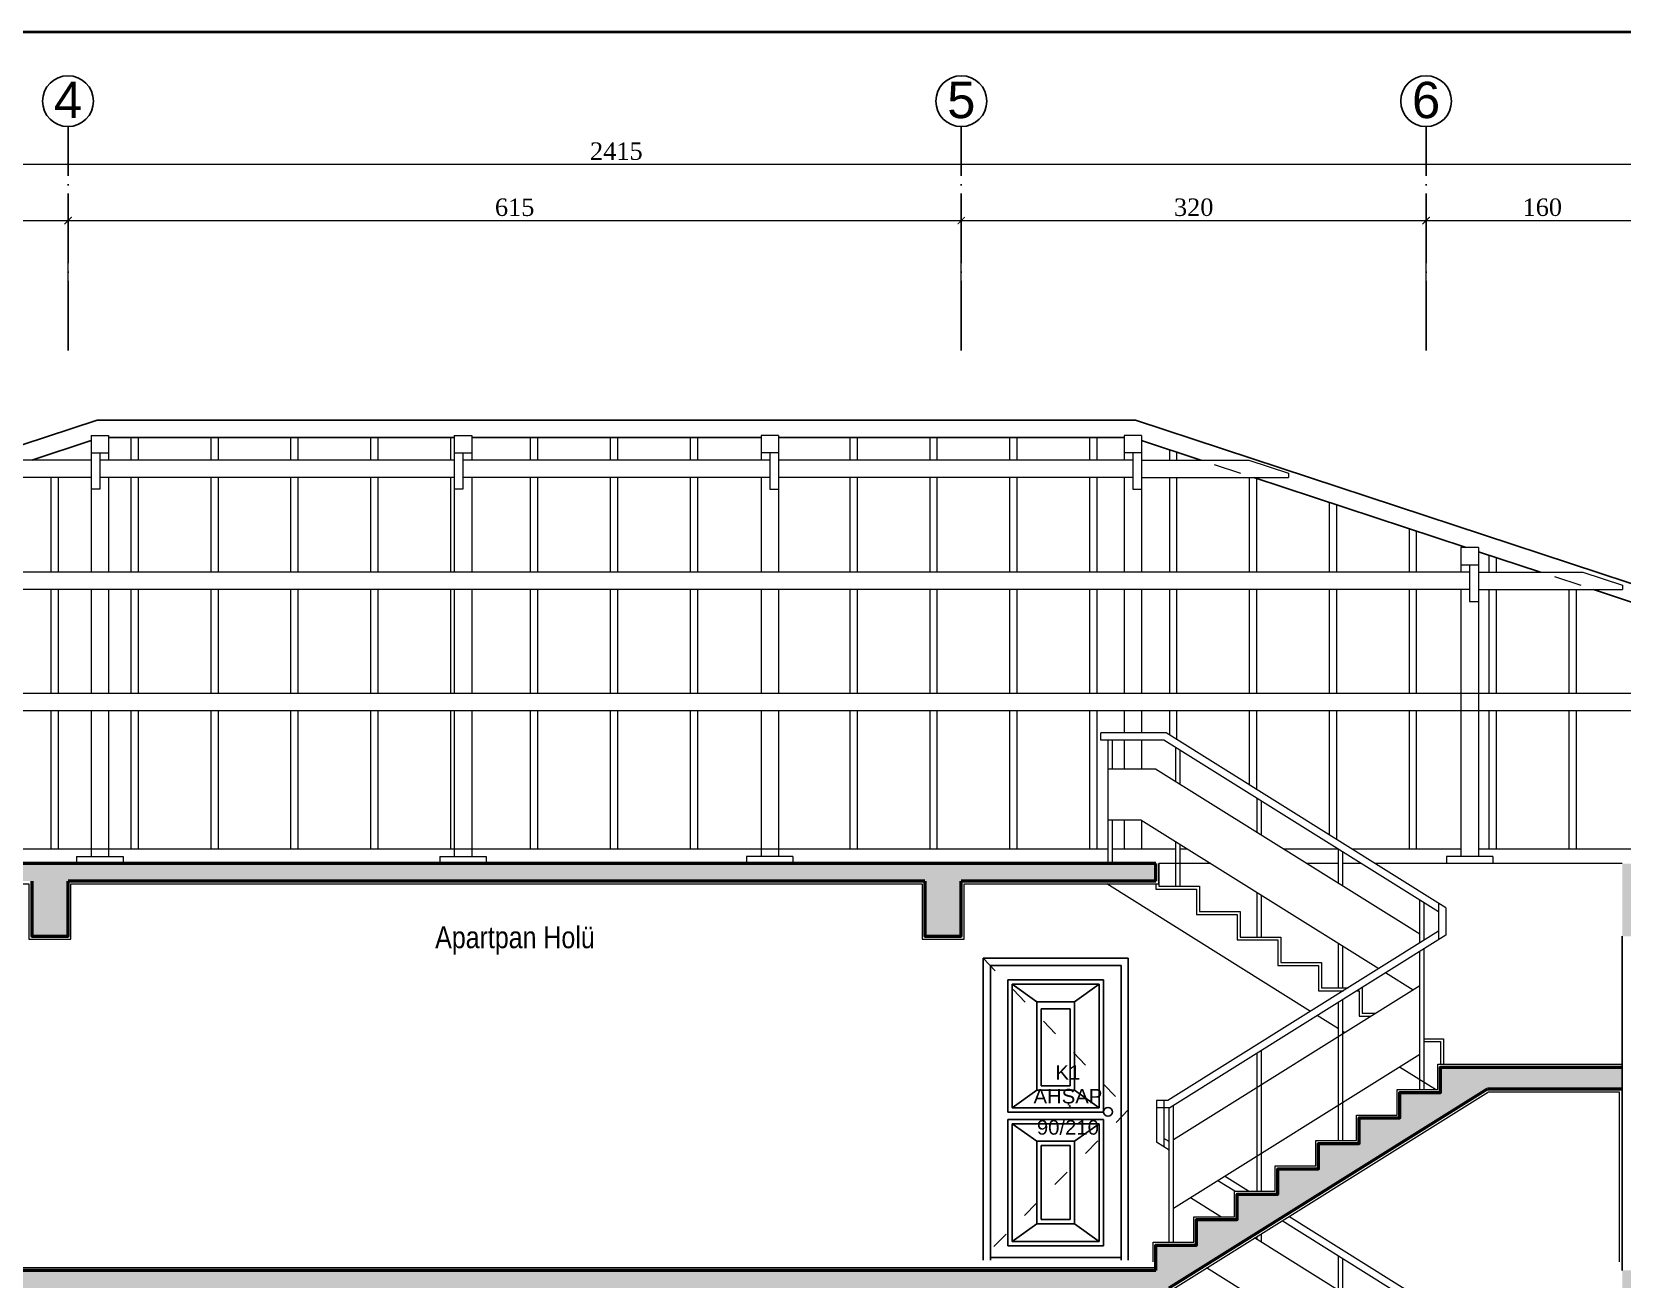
# Model space of a CAD drawing. Header units: metres. Extents: x 134072 to 172200, y 35728 to 38066.
# Drawn here: x 164517 to 165612, y 37208 to 38066 of the extents above; entities that cross this region are included whole.
import ezdxf

# ---------------------------------------------------------------- set-up
doc = ezdxf.new("R2010")
doc.units = ezdxf.units.M
doc.linetypes.add('ACAD_ISO03W100', pattern=[30, 12, -18])
doc.linetypes.add('ACAD_ISO04W100', pattern=[30, 24, -3, 0, -3])
for name, color, linetype in [('Aks', 7, 'Continuous'), ('duvaR', 52, 'Continuous'), ('kapı', 129, 'Continuous'), ('yazı', 7, 'Continuous')]:
    doc.layers.add(name, color=color, linetype=linetype)
for name, color, linetype, lineweight in [('Cizgi 15', 3, 'Continuous', 15), ('Cizgi 20', 175, 'Continuous', 20), ('Cizgi 50', 1, 'Continuous', 50), ('ELEKTRİK', 102, 'Continuous', 40), ('Olcu 20', 7, 'Continuous', 20), ('sıva', 145, 'Continuous', 5), ('Tarama 13', 221, 'Continuous', 13)]:
    doc.layers.add(name, color=color, linetype=linetype, lineweight=lineweight)
doc.styles.add('arial_1_18', font='arial.ttf', dxfattribs={"height": 0.2})
doc.styles.add('omer', font='times.ttf', dxfattribs={"height": 12})
doc.styles.add('omr', font='ARIALN.TTF', dxfattribs={"height": 20})
doc.styles.get("Standard").update_dxf_attribs({"font": 'txt.shx'})
doc.dimstyles.new('ISO-25', dxfattribs={"dimtxt": 12, "dimasz": 5, "dimexe": 3, "dimexo": 10, "dimgap": 3, "dimtad": 1, "dimdec": 0, "dimtxsty": 'omer', "dimblk": 'ARCHTICK', "dimcen": 0, "dimclrd": 256, "dimclre": 256, "dimclrt": 256, "dimadec": 0, "dimazin": 0, "dimtfac": 1, "dimtdec": 0, "dimtix": 1, "dimtmove": 0, "dimatfit": 3, "dimldrblk": 'ARCHTICK', "dimfxl": 50, "dimfxlon": 1, "dimlwd": -1, "dimlwe": -1, "dimarcsym": 0})

# ---------------------------------------------------------------- blocks, each defined once
blk = doc.blocks.new('_ArchTick')
at = {"layer": 'Olcu 20', "color": 0, "const_width": 0.15}
blk.add_lwpolyline([(-0.5, -0.5), (0.5, 0.5)], dxfattribs=at)
blk = doc.blocks.new('*D139')
at = {"layer": 'Defpoints', "color": 0, "transparency": 16777216}
for p in [(164541.5, 37936.4), (164196.5, 37847), (164541.5, 37847)]:
    blk.add_point(p, dxfattribs=at)
at = {"layer": 'Olcu 20', "transparency": 16777216}
for p, q in [((164196.5, 37886.4), (164196.5, 37939.4)), ((164196.5, 37936.4), (164541.5, 37936.4)), ((164541.5, 37886.4), (164541.5, 37939.4))]:
    blk.add_line(p, q, dxfattribs=at)
at = {"layer": 'Olcu 20', "transparency": 16777216, "xscale": 5, "yscale": 5, "zscale": 5, "rotation": 180}
blk.add_blockref('_ArchTick', (164196.5, 37936.4), dxfattribs=at)
at = {"layer": 'Olcu 20', "transparency": 16777216, "xscale": 5, "yscale": 5, "zscale": 5}
blk.add_blockref('_ArchTick', (164541.5, 37936.4), dxfattribs=at)
at = {"layer": 'Olcu 20', "transparency": 16777216, "insert": (164369, 37945.5), "char_height": 12, "attachment_point": 5, "style": 'omer'}
blk.add_mtext('345', dxfattribs=at)
blk = doc.blocks.new('*D140')
at = {"layer": 'Defpoints', "color": 0, "transparency": 16777216}
for p in [(165156.5, 37936.4), (164541.5, 37847), (165156.5, 37847)]:
    blk.add_point(p, dxfattribs=at)
at = {"layer": 'Olcu 20', "transparency": 16777216}
for p, q in [((164541.5, 37886.4), (164541.5, 37939.4)), ((164541.5, 37936.4), (165156.5, 37936.4)), ((165156.5, 37886.4), (165156.5, 37939.4))]:
    blk.add_line(p, q, dxfattribs=at)
at = {"layer": 'Olcu 20', "transparency": 16777216, "xscale": 5, "yscale": 5, "zscale": 5, "rotation": 180}
blk.add_blockref('_ArchTick', (164541.5, 37936.4), dxfattribs=at)
at = {"layer": 'Olcu 20', "transparency": 16777216, "xscale": 5, "yscale": 5, "zscale": 5}
blk.add_blockref('_ArchTick', (165156.5, 37936.4), dxfattribs=at)
at = {"layer": 'Olcu 20', "transparency": 16777216, "insert": (164849, 37945.5), "char_height": 12, "attachment_point": 5, "style": 'omer'}
blk.add_mtext('615', dxfattribs=at)
blk = doc.blocks.new('*D141')
at = {"layer": 'Defpoints', "color": 0, "transparency": 16777216}
for p in [(165476.5, 37936.4), (165156.5, 37847), (165476.5, 37845.8)]:
    blk.add_point(p, dxfattribs=at)
at = {"layer": 'Olcu 20', "transparency": 16777216}
for p, q in [((165156.5, 37886.4), (165156.5, 37939.4)), ((165156.5, 37936.4), (165476.5, 37936.4)), ((165476.5, 37886.4), (165476.5, 37939.4))]:
    blk.add_line(p, q, dxfattribs=at)
at = {"layer": 'Olcu 20', "transparency": 16777216, "xscale": 5, "yscale": 5, "zscale": 5, "rotation": 180}
blk.add_blockref('_ArchTick', (165156.5, 37936.4), dxfattribs=at)
at = {"layer": 'Olcu 20', "transparency": 16777216, "xscale": 5, "yscale": 5, "zscale": 5}
blk.add_blockref('_ArchTick', (165476.5, 37936.4), dxfattribs=at)
at = {"layer": 'Olcu 20', "transparency": 16777216, "insert": (165316.5, 37945.5), "char_height": 12, "attachment_point": 5, "style": 'omer'}
blk.add_mtext('320', dxfattribs=at)
blk = doc.blocks.new('*D142')
at = {"layer": 'Defpoints', "color": 0, "transparency": 16777216}
for p in [(165636.5, 37936.4), (165476.5, 37845.8), (165636.5, 37847)]:
    blk.add_point(p, dxfattribs=at)
at = {"layer": 'Olcu 20', "transparency": 16777216}
for p, q in [((165476.5, 37886.4), (165476.5, 37939.4)), ((165476.5, 37936.4), (165636.5, 37936.4)), ((165636.5, 37886.4), (165636.5, 37939.4))]:
    blk.add_line(p, q, dxfattribs=at)
at = {"layer": 'Olcu 20', "transparency": 16777216, "xscale": 5, "yscale": 5, "zscale": 5, "rotation": 180}
blk.add_blockref('_ArchTick', (165476.5, 37936.4), dxfattribs=at)
at = {"layer": 'Olcu 20', "transparency": 16777216, "xscale": 5, "yscale": 5, "zscale": 5}
blk.add_blockref('_ArchTick', (165636.5, 37936.4), dxfattribs=at)
at = {"layer": 'Olcu 20', "transparency": 16777216, "insert": (165556.5, 37945.5), "char_height": 12, "attachment_point": 5, "style": 'omer'}
blk.add_mtext('160', dxfattribs=at)
blk = doc.blocks.new('*D145')
at = {"layer": 'Defpoints', "color": 0, "transparency": 16777216}
for p in [(163711.5, 37975), (163711.5, 37847), (166126.5, 37845.8)]:
    blk.add_point(p, dxfattribs=at)
at = {"layer": 'Olcu 20', "transparency": 16777216}
for p, q in [((163711.5, 37925), (163711.5, 37978)), ((166126.5, 37975), (163711.5, 37975)), ((166126.5, 37925), (166126.5, 37978))]:
    blk.add_line(p, q, dxfattribs=at)
at = {"layer": 'Olcu 20', "transparency": 16777216, "xscale": 5, "yscale": 5, "zscale": 5, "rotation": 180}
blk.add_blockref('_ArchTick', (163711.5, 37975), dxfattribs=at)
at = {"layer": 'Olcu 20', "transparency": 16777216, "xscale": 5, "yscale": 5, "zscale": 5}
blk.add_blockref('_ArchTick', (166126.5, 37975), dxfattribs=at)
at = {"layer": 'Olcu 20', "transparency": 16777216, "insert": (164919, 37984.1), "char_height": 12, "attachment_point": 5, "style": 'omer'}
blk.add_mtext('2415', dxfattribs=at)

msp = doc.modelspace()

# ---------------------------------------------------------------- hatches: boundary and pattern name
at = {"layer": 'Tarama 13'}
h = msp.add_hatch(dxfattribs=at)
h.set_pattern_fill('ANSI33', color=256, scale=2, style=0)
h.set_pattern_definition([(45, (109731.198, 30647.212), (-8.980256, 8.980256), []), (45, (109740.179, 30647.212), (-8.980256, 8.980256), [6.35, -3.175])])
h.paths.add_polyline_path([(166156.5, 36233.8), (166126.5, 36233.8), (166126.5, 36373.8), (166096.5, 36373.8), (166096.5, 36233.8), (165800.9, 36233.8), (165800.9, 36193.8), (166156.5, 36193.8)])
h.paths.add_polyline_path([(165800.9, 36233.8), (165636.5, 36233.8), (165636.5, 36373.8), (165611.5, 36373.8), (165611.5, 36233.8), (165156.5, 36233.8), (165156.5, 36373.8), (165131.5, 36373.8), (165131.5, 36233.8), (164541.5, 36233.8), (164541.5, 36373.8), (164516.5, 36373.8), (164516.5, 36233.8), (164071.5, 36233.8), (164071.5, 36373.8), (164046.5, 36373.8), (164046.5, 36233.8), (163910.8, 36233.8), (163910.8, 36193.8), (165800.9, 36193.8)])
h.paths.add_polyline_path([(163910.8, 36233.8), (163741.5, 36233.8), (163741.5, 36373.8), (163711.5, 36373.8), (163711.5, 36233.8), (163681.5, 36233.8), (163681.5, 36193.8), (163910.8, 36193.8)])
h.paths.add_polyline_path([(163736.5, 36641.8), (163911, 36641.8), (163911, 36653.8), (163711.5, 36653.8), (163711.5, 36603.8), (163736.5, 36603.8)])
h.paths.add_polyline_path([(163736.5, 36921.8), (163911, 36921.8), (163911, 36933.8), (163711.5, 36933.8), (163711.5, 36883.8), (163736.5, 36883.8)])
h.paths.add_polyline_path([(163736.5, 37201.8), (163911, 37201.8), (163911, 37213.8), (163711.5, 37213.8), (163711.5, 37182), (163736.5, 37182)])
h.paths.add_polyline_path([(163736.5, 37182), (163711.5, 37182), (163711.5, 37163.8), (163736.5, 37163.8)])
h.paths.add_polyline_path([(163973.1, 37493.8), (163635, 37493.8), (163635, 37481.8), (163642, 37481.8), (163642, 37476.8), (163711.5, 37476.8), (163711.5, 37443.8), (163736.5, 37443.8), (163736.5, 37481.8), (163973.1, 37481.8)])
h.paths.add_polyline_path([(165290.5, 37493.8), (163977.2, 37493.8), (163977.2, 37481.8), (164046.5, 37481.8), (164046.5, 37443.8), (164071.5, 37443.8), (164071.5, 37481.8), (164516.5, 37481.8), (164516.5, 37443.8), (164541.5, 37443.8), (164541.5, 37481.8), (165131.5, 37481.8), (165131.5, 37443.8), (165156.5, 37443.8), (165156.5, 37481.8), (165290.5, 37481.8)])
h.paths.add_polyline_path([(164071.5, 37201.8), (164516.5, 37201.8), (164516.5, 37163.8), (164541.5, 37163.8), (164541.5, 37201.8), (165131.5, 37201.8), (165131.5, 37163.8), (165156.5, 37163.8), (165156.5, 37201.8), (165299.6, 37201.8), (165518.8, 37338.8), (165611.5, 37338.8), (165611.5, 37353.8), (165486.5, 37353.8), (165486.5, 37336.3), (165458.5, 37336.3), (165458.5, 37318.8), (165430.5, 37318.8), (165430.5, 37301.3), (165402.5, 37301.3), (165402.5, 37283.8), (165374.5, 37283.8), (165374.5, 37266.3), (165346.5, 37266.3), (165346.5, 37248.8), (165318.5, 37248.8), (165318.5, 37231.3), (165290.5, 37231.3), (165290.5, 37213.8), (163911, 37213.8), (163911, 37201.8), (164046.5, 37201.8), (164046.5, 37163.8), (164071.5, 37163.8)])
h.paths.add_polyline_path([(164071.5, 36921.8), (164516.5, 36921.8), (164516.5, 36883.8), (164541.5, 36883.8), (164541.5, 36921.8), (165131.5, 36921.8), (165131.5, 36883.8), (165156.5, 36883.8), (165156.5, 36921.8), (165299.6, 36921.8), (165518.8, 37058.8), (165611.5, 37058.8), (165611.5, 37073.8), (165486.5, 37073.8), (165486.5, 37056.3), (165458.5, 37056.3), (165458.5, 37038.8), (165430.5, 37038.8), (165430.5, 37021.3), (165402.5, 37021.3), (165402.5, 37003.8), (165374.5, 37003.8), (165374.5, 36986.3), (165346.5, 36986.3), (165346.5, 36968.8), (165318.5, 36968.8), (165318.5, 36951.3), (165290.5, 36951.3), (165290.5, 36933.8), (163911, 36933.8), (163911, 36921.8), (164046.5, 36921.8), (164046.5, 36883.8), (164071.5, 36883.8)])
h.paths.add_polyline_path([(164071.5, 36641.8), (164516.5, 36641.8), (164516.5, 36603.8), (164541.5, 36603.8), (164541.5, 36641.8), (165131.5, 36641.8), (165131.5, 36603.8), (165156.5, 36603.8), (165156.5, 36641.8), (165299.6, 36641.8), (165518.8, 36778.8), (165611.5, 36778.8), (165611.5, 36793.8), (165486.5, 36793.8), (165486.5, 36776.3), (165458.5, 36776.3), (165458.5, 36758.8), (165430.5, 36758.8), (165430.5, 36741.3), (165402.5, 36741.3), (165402.5, 36723.8), (165374.5, 36723.8), (165374.5, 36706.3), (165346.5, 36706.3), (165346.5, 36688.8), (165318.5, 36688.8), (165318.5, 36671.3), (165290.5, 36671.3), (165290.5, 36653.8), (163911, 36653.8), (163911, 36641.8), (164046.5, 36641.8), (164046.5, 36603.8), (164071.5, 36603.8)])
h.paths.add_polyline_path([(165611.5, 36513.8), (165486.5, 36513.8), (165486.5, 36496.3), (165458.5, 36496.3), (165458.5, 36478.8), (165430.5, 36478.8), (165430.5, 36461.3), (165402.5, 36461.3), (165402.5, 36443.8), (165374.5, 36443.8), (165374.5, 36426.3), (165346.5, 36426.3), (165346.5, 36408.8), (165318.5, 36408.8), (165318.5, 36391.3), (165290.5, 36391.3), (165290.5, 36373.8), (165318.8, 36373.8), (165518.8, 36498.8), (165611.5, 36498.8)])
h.paths.add_polyline_path([(165636.5, 36641.8), (165780.1, 36641.8), (165780.1, 36653.8), (165611.5, 36653.8), (165611.5, 36603.8), (165636.5, 36603.8)])
h.paths.add_polyline_path([(166126.5, 36653.8), (165780.1, 36653.8), (165780.1, 36641.8), (166101.5, 36641.8), (166101.5, 36603.8), (166126.5, 36603.8)])
h.paths.add_polyline_path([(166126.5, 36933.8), (165780.1, 36933.8), (165780.1, 36921.8), (166101.5, 36921.8), (166101.5, 36883.8), (166126.5, 36883.8)])
h.paths.add_polyline_path([(165636.5, 36921.8), (165780.1, 36921.8), (165780.1, 36933.8), (165611.5, 36933.8), (165611.5, 36883.8), (165636.5, 36883.8)])
h.paths.add_polyline_path([(166126.5, 37213.8), (165780.1, 37213.8), (165780.1, 37201.8), (166101.5, 37201.8), (166101.5, 37182), (166126.5, 37182)])
h.paths.add_polyline_path([(166126.5, 37182), (166101.5, 37182), (166101.5, 37163.8), (166126.5, 37163.8)])
h.paths.add_polyline_path([(165636.5, 37201.8), (165780.1, 37201.8), (165780.1, 37213.8), (165611.5, 37213.8), (165611.5, 37163.8), (165636.5, 37163.8)])
h.paths.add_polyline_path([(165636.5, 37481.8), (166101.5, 37481.8), (166101.5, 37443.8), (166126.5, 37443.8), (166126.5, 37476.8), (166196.1, 37476.8), (166196.1, 37481.8), (166203.1, 37481.8), (166203.1, 37493.8), (165611.5, 37493.8), (165611.5, 37443.8), (165636.5, 37443.8)])
h.paths.add_polyline_path([(166046.2, 36204.1), (166046.2, 36223.8), (166024.9, 36223.8), (166024.9, 36204.1)], flags=24)
h.paths.add_polyline_path([(163796.8, 36204.1), (163796.8, 36223.8), (163775.5, 36223.8), (163775.5, 36204.1)], flags=24)
h.paths.add_polyline_path([(163797, 36637.4), (163797, 36657.1), (163775.7, 36657.1), (163775.7, 36637.4)], flags=9)
h.paths.add_polyline_path([(163797, 36917.4), (163797, 36937.1), (163775.7, 36937.1), (163775.7, 36917.4)], flags=9)
h.paths.add_polyline_path([(163797, 37197.4), (163797, 37217.1), (163775.7, 37217.1), (163775.7, 37197.4)], flags=9)
h.paths.add_polyline_path([(163797, 37477.4), (163797, 37497.1), (163775.7, 37497.1), (163775.7, 37477.4)], flags=9)
h.paths.add_polyline_path([(166046.4, 36637.4), (166046.4, 36657.1), (166025.1, 36657.1), (166025.1, 36637.4)], flags=9)
h.paths.add_polyline_path([(166046.4, 36917.4), (166046.4, 36937.1), (166025.1, 36937.1), (166025.1, 36917.4)], flags=9)
h.paths.add_polyline_path([(166046.4, 37197.4), (166046.4, 37217.1), (166025.1, 37217.1), (166025.1, 37197.4)], flags=9)
h.paths.add_polyline_path([(166046.4, 37477.4), (166046.4, 37497.1), (166025.1, 37497.1), (166025.1, 37477.4)], flags=9)

# ---------------------------------------------------------------- linework, layer by layer
at = {"layer": 'Aks', "color": 251, "linetype": 'ACAD_ISO04W100', "lineweight": -3, "ltscale": 2}
for points in [[(164541.5, 37847), (164541.5, 38001.1)], [(165156.5, 37847), (165156.5, 38001.1)], [(165476.5, 37847), (165476.5, 38001.1)]]:
    msp.add_lwpolyline(points, dxfattribs=at)
at = {"layer": 'Aks', "color": 30, "linetype": 'Continuous', "lineweight": -3}
for centre in [(164541.5, 38018.6), (165156.5, 38018.6), (165476.5, 38018.6)]:
    msp.add_circle(centre, 17.5, dxfattribs=at)
at = {"layer": 'Cizgi 15'}
for p, q in [((165297.5, 37583.8), (165252.6, 37583.8)), ((165252.6, 37578.8), (165252.6, 37583.8)), ((165296, 37578.8), (165252.6, 37578.8)), ((165257.6, 37493.8), (165257.6, 37578.8)), ((165260.6, 37558.8), (165260.6, 37578.8)), ((165485.1, 37460.6), (165296, 37578.8)), ((165490.1, 37463.4), (165297.5, 37583.8)), ((165304.1, 37550.2), (165304.1, 37573.8)), ((165307.1, 37548.3), (165307.1, 37571.9)), ((165290.3, 37558.8), (165257.6, 37558.8)), ((165472.1, 37445.2), (165290.3, 37558.8)), ((165360.1, 37515.2), (165360.1, 37538.8)), ((165363.1, 37513.3), (165363.1, 37536.9)), ((165280.2, 37523.8), (165257.6, 37523.8)), ((165260.6, 37493.8), (165260.6, 37523.8)), ((165443.9, 37421.5), (165280.2, 37523.8)), ((165304.1, 37478.3), (165304.1, 37508.9)), ((165307.1, 37478.3), (165307.1, 37507)), ((165416.1, 37480.2), (165416.1, 37503.8)), ((165419.1, 37478.3), (165419.1, 37501.9)), ((165360.1, 37443.3), (165360.1, 37473.9)), ((165363.1, 37443.3), (165363.1, 37472)), ((165472.1, 37439.1), (165472.1, 37468.8)), ((165475.1, 37441), (165475.1, 37466.9)), ((165485.1, 37466.5), (165485.1, 37441.4)), ((165490.1, 37463.4), (165490.1, 37444.5)), ((165485.1, 37447.3), (165298.6, 37330.7)), ((165490.1, 37444.5), (165300, 37325.7)), ((165416.1, 37408.3), (165416.1, 37438.9)), ((165419.1, 37408.3), (165419.1, 37437)), ((165472.1, 37338.3), (165472.1, 37433.2)), ((165475.1, 37338.3), (165475.1, 37435.1)), ((165467.5, 37406.8), (165448.6, 37418.6)), ((165472.1, 37409.6), (165302.5, 37303.7)), ((165416.1, 37303.3), (165416.1, 37398.2)), ((165419.1, 37303.3), (165419.1, 37400.1)), ((165472.1, 37362.5), (165302.5, 37256.5)), ((165360.1, 37268.3), (165360.1, 37363.2)), ((165363.1, 37268.3), (165363.1, 37365.1)), ((165298.6, 37330.7), (165291, 37330.7)), ((165291, 37330.7), (165291, 37325.7)), ((165291, 37330.7), (165291, 37302)), ((165296, 37330.7), (165296, 37298.8)), ((165302.5, 37233.3), (165302.5, 37327.2)), ((165300, 37325.7), (165291, 37325.7)), ((165299.5, 37233.3), (165299.5, 37325.4)), ((165299.5, 37296.6), (165291, 37302)), ((165299.5, 37302.5), (165296, 37304.7)), ((165344.8, 37268.3), (165333.1, 37275.6)), ((165354.3, 37268.3), (165337.8, 37278.6)), ((165335.1, 37250.8), (165314.2, 37263.8)), ((165490.1, 37183.4), (165382, 37251)), ((165485.1, 37180.6), (165377.3, 37248)), ((165472.1, 37165.2), (165358.4, 37236.2)), ((165360.1, 37235.2), (165360.1, 37237.2)), ((165363.1, 37233.3), (165363.1, 37239.1)), ((165416.1, 37200.2), (165416.1, 37223.8)), ((165419.1, 37198.3), (165419.1, 37221.9)), ((165443.9, 37141.5), (165325.4, 37215.6))]:
    msp.add_line(p, q, dxfattribs=at)
at = {"layer": 'Cizgi 20'}
for p, q in [((164557.4, 37788.5), (164557.4, 37694.4)), ((164557.4, 37788.5), (164569.4, 37788.5)), ((164569.4, 37788.5), (164569.4, 37771.6)), ((164807.4, 37788.5), (164807.4, 37694.4)), ((164807.4, 37788.5), (164819.4, 37788.5)), ((164819.4, 37788.5), (164819.4, 37771.6)), ((165018.6, 37788.5), (165018.6, 37771.6)), ((165030.6, 37788.5), (165018.6, 37788.5)), ((165030.6, 37788.5), (165030.6, 37694.4)), ((165268.6, 37788.5), (165268.6, 37771.6)), ((165280.6, 37788.5), (165268.6, 37788.5)), ((165280.6, 37788.5), (165280.6, 37694.4)), ((164557.4, 37776.5), (164569.4, 37776.5)), ((164563.4, 37776.5), (164563.4, 37751.5)), ((164807.4, 37776.5), (164819.4, 37776.5)), ((164813.4, 37776.5), (164813.4, 37751.5)), ((165030.6, 37776.5), (165018.6, 37776.5)), ((165024.6, 37776.5), (165024.6, 37751.5)), ((165280.6, 37776.5), (165268.6, 37776.5)), ((165274.6, 37776.5), (165274.6, 37751.5)), ((164557.4, 37771.6), (164483.6, 37771.6)), ((164807.4, 37771.6), (164563.4, 37771.6)), ((165024.6, 37771.6), (164813.4, 37771.6)), ((165274.6, 37771.6), (165030.6, 37771.6)), ((165280.6, 37771.6), (165354.5, 37771.6)), ((165330.5, 37768.6), (165348.7, 37762.6)), ((164557.4, 37759.6), (164456.3, 37759.6)), ((164807.4, 37759.6), (164563.4, 37759.6)), ((164569.4, 37759.6), (164569.4, 37694.4)), ((165024.6, 37759.6), (164813.4, 37759.6)), ((164819.4, 37759.6), (164819.4, 37694.4)), ((165018.6, 37759.6), (165018.6, 37694.4)), ((165274.6, 37759.6), (165030.6, 37759.6)), ((165268.6, 37759.6), (165268.6, 37694.4)), ((165280.6, 37759.6), (165381.7, 37759.6)), ((164563.4, 37751.5), (164557.4, 37751.5)), ((164813.4, 37751.5), (164807.4, 37751.5)), ((165024.6, 37751.5), (165030.6, 37751.5)), ((165274.6, 37751.5), (165280.6, 37751.5)), ((165500.5, 37711.3), (165500.5, 37694.4)), ((165512.5, 37711.3), (165500.5, 37711.3)), ((165512.5, 37711.3), (165512.5, 37498.8)), ((165512.5, 37699.3), (165500.5, 37699.3)), ((165506.5, 37699.3), (165506.5, 37674.3)), ((165506.5, 37694.4), (164331.5, 37694.4)), ((165512.5, 37694.4), (165584.4, 37694.4)), ((165564.8, 37691.4), (165583, 37685.4)), ((165506.5, 37682.4), (164331.5, 37682.4)), ((164557.4, 37682.4), (164557.4, 37611.1)), ((164569.4, 37682.4), (164569.4, 37611.1)), ((164807.4, 37682.4), (164807.4, 37611.1)), ((164819.4, 37682.4), (164819.4, 37611.1)), ((165018.6, 37682.4), (165018.6, 37611.1)), ((165030.6, 37682.4), (165030.6, 37611.1)), ((165268.6, 37682.4), (165268.6, 37611.1)), ((165280.6, 37682.4), (165280.6, 37611.1)), ((165500.5, 37682.4), (165500.5, 37498.8)), ((165512.5, 37682.4), (165611.7, 37682.4)), ((165506.5, 37674.3), (165512.5, 37674.3)), ((164081.5, 37611.1), (165756.5, 37611.1)), ((164081.5, 37599.1), (165756.5, 37599.1)), ((164557.4, 37599.1), (164557.4, 37498.8)), ((164569.4, 37599.1), (164569.4, 37498.8)), ((164807.4, 37599.1), (164807.4, 37498.8)), ((164819.4, 37599.1), (164819.4, 37498.8)), ((165018.6, 37599.1), (165018.6, 37498.8)), ((165030.6, 37599.1), (165030.6, 37498.8)), ((165268.6, 37599.1), (165268.6, 37583.8)), ((165280.6, 37599.1), (165280.6, 37583.8)), ((165268.6, 37578.8), (165268.6, 37558.8)), ((165280.6, 37578.8), (165280.6, 37558.8)), ((165268.6, 37523.8), (165268.6, 37503.8)), ((165280.6, 37523.6), (165280.6, 37503.8)), ((164547.4, 37498.8), (164579.4, 37498.8)), ((164547.4, 37498.8), (164547.4, 37493.8)), ((164579.4, 37498.8), (164579.4, 37493.8)), ((164797.4, 37498.8), (164829.4, 37498.8)), ((164797.4, 37498.8), (164797.4, 37493.8)), ((164829.4, 37498.8), (164829.4, 37493.8)), ((165040.6, 37498.8), (165008.6, 37498.8)), ((165008.6, 37498.8), (165008.6, 37493.8)), ((165040.6, 37498.8), (165040.6, 37493.8)), ((165522.5, 37498.8), (165490.5, 37498.8)), ((165490.5, 37498.8), (165490.5, 37493.8)), ((165522.5, 37498.8), (165522.5, 37493.8)), ((165396.9, 37392.1), (165256.6, 37479.8)), ((165416.1, 37380.1), (165401.6, 37389.2)), ((165420.5, 37377.4), (165419.1, 37378.3)), ((165483, 37338.3), (165458.2, 37353.8))]:
    msp.add_line(p, q, dxfattribs=at)
for points in [[(165354.5, 37771.6), (165381.7, 37762.6), (165381.7, 37759.6)], [(165584.4, 37694.4), (165611.7, 37685.4), (165611.7, 37682.4)], [(165290.5, 37479.8), (165290.5, 37476.3), (165318.5, 37476.3), (165318.5, 37458.8), (165346.5, 37458.8), (165346.5, 37441.3), (165374.5, 37441.3), (165374.5, 37423.8), (165402.5, 37423.8), (165402.5, 37406.3), (165419.6, 37406.3)], [(165429, 37406.3), (165430.5, 37406.3), (165430.5, 37388.8), (165438.7, 37388.8)], [(165475.1, 37371.3), (165486.5, 37371.3), (165486.5, 37355.8)]]:
    msp.add_lwpolyline(points, dxfattribs=at)
at = {"layer": 'Cizgi 50'}
for p, q in [((165290.5, 37493.8), (163635, 37493.8)), ((165290.5, 37481.8), (165290.5, 37493.8)), ((165131.5, 37481.8), (164541.5, 37481.8)), ((165290.5, 37481.8), (165156.5, 37481.8)), ((165299.6, 37201.8), (165518.8, 37338.8)), ((165518.8, 37338.8), (165611.5, 37338.8)), ((165290.5, 37213.8), (163711.5, 37213.8))]:
    msp.add_line(p, q, dxfattribs=at)
for points in [[(164516.5, 37481.8), (164516.5, 37443.8), (164541.5, 37443.8), (164541.5, 37481.8)], [(165131.5, 37481.8), (165131.5, 37443.8), (165156.5, 37443.8), (165156.5, 37481.8)], [(165290.5, 37213.8), (165290.5, 37231.3), (165318.5, 37231.3), (165318.5, 37248.8), (165346.5, 37248.8), (165346.5, 37266.3), (165374.5, 37266.3), (165374.5, 37283.8), (165402.5, 37283.8), (165402.5, 37301.3), (165430.5, 37301.3), (165430.5, 37318.8), (165458.5, 37318.8), (165458.5, 37336.3), (165486.5, 37336.3), (165486.5, 37353.8), (165611.5, 37353.8)]]:
    msp.add_lwpolyline(points, dxfattribs=at)
at = {"layer": 'duvaR'}
for p, q in [((164561.5, 37799.1), (163636.5, 37493.8)), ((164561.5, 37799.1), (165276.5, 37799.1)), ((165276.5, 37799.1), (166201.5, 37493.8)), ((164569.4, 37787.1), (164807.4, 37787.1)), ((164819.4, 37787.1), (165018.6, 37787.1)), ((165030.6, 37787.1), (165268.6, 37787.1)), ((164557.4, 37785.1), (164516.6, 37771.6)), ((165280.6, 37785.1), (165321.4, 37771.6)), ((165357.8, 37759.6), (165504.2, 37711.3)), ((165512.5, 37708.5), (165555.3, 37694.4)), ((165591.7, 37682.4), (165756.5, 37628)), ((165611.5, 37443.8), (165611.5, 37213.8))]:
    msp.add_line(p, q, dxfattribs=at)
at = {"layer": 'ELEKTRİK'}
msp.add_line((135359.3, 38066.3, 127785.9), (172199.8, 38066.3, 127785.9), dxfattribs=at)
at = {"layer": 'kapı'}
for p, q in [((165171.5, 37428.8, 0), (165171.5, 37220.8, 0)), ((165271.5, 37428.8, 0), (165171.5, 37428.8, 0)), ((165171.5, 37428.8, 0), (165271.5, 37428.8, 0)), ((165171.5, 37428.8, 0), (165271.5, 37428.8, 0)), ((165271.5, 37428.8, 0), (165271.5, 37220.8, 0)), ((165176.5, 37423.8, 0), (165176.5, 37220.8, 0)), ((165266.5, 37423.8, 0), (165176.5, 37423.8, 0)), ((165266.5, 37220.8, 0), (165266.5, 37423.8, 0)), ((165188.5, 37322.8, 0), (165188.5, 37413.8, 0)), ((165254.5, 37413.8, 0), (165188.5, 37413.8, 0)), ((165191.5, 37325.8, 0), (165191.5, 37410.8, 0)), ((165251.5, 37410.8, 0), (165191.5, 37410.8, 0)), ((165208.5, 37398.8, 0), (165191.5, 37410.8, 0)), ((165234.5, 37398.8, 0), (165251.5, 37410.8, 0)), ((165251.5, 37410.8, 0), (165251.5, 37325.8, 0)), ((165254.5, 37413.8, 0), (165254.5, 37322.8, 0)), ((165208.5, 37337.8, 0), (165208.5, 37398.8, 0)), ((165234.5, 37398.8, 0), (165208.5, 37398.8, 0)), ((165211.5, 37340.8, 0), (165211.5, 37393.8, 0)), ((165231.5, 37393.8, 0), (165211.5, 37393.8, 0)), ((165231.5, 37393.8, 0), (165231.5, 37340.8, 0)), ((165234.5, 37398.8, 0), (165234.5, 37337.8, 0)), ((165208.5, 37337.8, 0), (165191.5, 37325.8, 0)), ((165234.5, 37337.8, 0), (165208.5, 37337.8, 0)), ((165231.5, 37340.8, 0), (165211.5, 37340.8, 0)), ((165234.5, 37337.8, 0), (165251.5, 37325.8, 0)), ((165254.5, 37322.8, 0), (165188.5, 37322.8, 0)), ((165188.5, 37317.8, 0), (165188.5, 37230.8, 0)), ((165254.5, 37317.8, 0), (165188.5, 37317.8, 0)), ((165251.5, 37325.8, 0), (165191.5, 37325.8, 0)), ((165254.5, 37230.8, 0), (165254.5, 37317.8, 0)), ((165191.5, 37314.8, 0), (165191.5, 37233.8, 0)), ((165251.5, 37314.8, 0), (165191.5, 37314.8, 0)), ((165208.5, 37302.8, 0), (165191.5, 37314.8, 0)), ((165234.5, 37302.8, 0), (165251.5, 37314.8, 0)), ((165251.5, 37233.8, 0), (165251.5, 37314.8, 0)), ((165208.5, 37302.8, 0), (165208.5, 37245.8, 0)), ((165234.5, 37302.8, 0), (165208.5, 37302.8, 0)), ((165211.5, 37299.8, 0), (165211.5, 37248.8, 0)), ((165231.5, 37299.8, 0), (165211.5, 37299.8, 0)), ((165231.5, 37248.8, 0), (165231.5, 37299.8, 0)), ((165234.5, 37245.8, 0), (165234.5, 37302.8, 0)), ((165208.5, 37245.8, 0), (165191.5, 37233.8, 0)), ((165234.5, 37245.8, 0), (165208.5, 37245.8, 0)), ((165231.5, 37248.8, 0), (165211.5, 37248.8, 0)), ((165234.5, 37245.8, 0), (165251.5, 37233.8, 0)), ((165254.5, 37230.8, 0), (165188.5, 37230.8, 0)), ((165251.5, 37233.8, 0), (165191.5, 37233.8, 0)), ((165266.5, 37222.8, 0), (165176.5, 37222.8, 0))]:
    msp.add_line(p, q, dxfattribs=at)
at = {"layer": 'kapı', "linetype": 'ACAD_ISO03W100', "elevation": 0}
for points in [[(165171.5, 37428.8), (165271.5, 37324.3)], [(165271.5, 37324.3), (165171.5, 37222.8)]]:
    msp.add_lwpolyline(points, dxfattribs=at)
at = {"layer": 'kapı'}
msp.add_circle((165257.5, 37323, 0), 3, dxfattribs=at)
at = {"layer": 'sıva'}
msp.add_line((164341.5, 37215.8), (165290.5, 37215.8), dxfattribs=at)
for points in [[(164343.5, 37219.8), (164343.5, 37479.8), (164514.5, 37479.8), (164514.5, 37441.8), (164543.5, 37441.8), (164543.5, 37479.8), (165129.5, 37479.8), (165129.5, 37441.8), (165158.5, 37441.8), (165158.5, 37479.8), (165292.5, 37479.8), (165292.5, 37493.8)], [(165292.5, 37493.8), (165292.5, 37478.3), (165320.5, 37478.3), (165320.5, 37460.8), (165348.5, 37460.8), (165348.5, 37443.3), (165376.5, 37443.3), (165376.5, 37425.8), (165404.5, 37425.8), (165404.5, 37408.3), (165422.8, 37408.3)], [(165432.2, 37408.3), (165432.5, 37408.3), (165432.5, 37390.8), (165441.9, 37390.8)], [(165475.1, 37373.3), (165488.5, 37373.3), (165488.5, 37355.8)], [(165288.5, 37219.8), (165288.5, 37233.3), (165316.5, 37233.3), (165316.5, 37250.8), (165344.5, 37250.8), (165344.5, 37268.3), (165372.5, 37268.3), (165372.5, 37285.8), (165400.5, 37285.8), (165400.5, 37303.3), (165428.5, 37303.3), (165428.5, 37320.8), (165456.5, 37320.8), (165456.5, 37338.3), (165484.5, 37338.3), (165484.5, 37355.8), (165611.5, 37355.8)], [(164343.5, 36939.8), (164343.5, 37199.8), (164514.5, 37199.8), (164514.5, 37161.8), (164543.5, 37161.8), (164543.5, 37199.8), (165129.5, 37199.8), (165129.5, 37161.8), (165158.5, 37161.8), (165158.5, 37199.8), (165300.2, 37199.8), (165519.4, 37336.8), (165609.5, 37336.8), (165609.5, 37219.8)]]:
    msp.add_lwpolyline(points, dxfattribs=at)
at = {"layer": 'Tarama 13'}
for p, q in [((164585, 37771.6), (164585, 37787.1)), ((164590, 37771.6), (164590, 37787.1)), ((164640, 37771.6), (164640, 37787.1)), ((164645, 37771.6), (164645, 37787.1)), ((164695, 37771.6), (164695, 37787.1)), ((164700, 37771.6), (164700, 37787.1)), ((164750, 37771.6), (164750, 37787.1)), ((164755, 37771.6), (164755, 37787.1)), ((164805, 37771.6), (164805, 37787.1)), ((164860, 37771.6), (164860, 37787.1)), ((164865, 37771.6), (164865, 37787.1)), ((164915, 37771.6), (164915, 37787.1)), ((164920, 37771.6), (164920, 37787.1)), ((164970, 37771.6), (164970, 37787.1)), ((164975, 37771.6), (164975, 37787.1)), ((165080, 37771.6), (165080, 37787.1)), ((165085, 37771.6), (165085, 37787.1)), ((165135, 37771.6), (165135, 37787.1)), ((165140, 37771.6), (165140, 37787.1)), ((165190, 37771.6), (165190, 37787.1)), ((165195, 37771.6), (165195, 37787.1)), ((165245, 37771.6), (165245, 37787.1)), ((165250, 37771.6), (165250, 37787.1)), ((165300, 37771.6), (165300, 37778.7)), ((165305, 37771.6), (165305, 37777)), ((164530, 37694.4), (164530, 37759.6)), ((164535, 37694.4), (164535, 37759.6)), ((164585, 37694.4), (164585, 37759.6)), ((164590, 37694.4), (164590, 37759.6)), ((164640, 37694.4), (164640, 37759.6)), ((164645, 37694.4), (164645, 37759.6)), ((164695, 37694.4), (164695, 37759.6)), ((164700, 37694.4), (164700, 37759.6)), ((164750, 37694.4), (164750, 37759.6)), ((164755, 37694.4), (164755, 37759.6)), ((164805, 37694.4), (164805, 37759.6)), ((164860, 37694.4), (164860, 37759.6)), ((164865, 37694.4), (164865, 37759.6)), ((164915, 37694.4), (164915, 37759.6)), ((164920, 37694.4), (164920, 37759.6)), ((164970, 37694.4), (164970, 37759.6)), ((164975, 37694.4), (164975, 37759.6)), ((165080, 37694.4), (165080, 37759.6)), ((165085, 37694.4), (165085, 37759.6)), ((165135, 37694.4), (165135, 37759.6)), ((165140, 37694.4), (165140, 37759.6)), ((165190, 37694.4), (165190, 37759.6)), ((165195, 37694.4), (165195, 37759.6)), ((165245, 37694.4), (165245, 37759.6)), ((165250, 37694.4), (165250, 37759.6)), ((165300, 37694.4), (165300, 37759.6)), ((165305, 37694.4), (165305, 37759.6)), ((165355, 37694.4), (165355, 37759.6)), ((165360, 37694.4), (165360, 37759.6)), ((165410, 37694.4), (165410, 37742.4)), ((165415, 37694.4), (165415, 37740.7)), ((165465, 37694.4), (165465, 37724.2)), ((165470, 37694.4), (165470, 37722.6)), ((165520, 37694.4), (165520, 37706.1)), ((165525, 37694.4), (165525, 37704.4)), ((164530, 37611.1), (164530, 37682.4)), ((164535, 37611.1), (164535, 37682.4)), ((164585, 37611.1), (164585, 37682.4)), ((164590, 37611.1), (164590, 37682.4)), ((164640, 37611.1), (164640, 37682.4)), ((164645, 37611.1), (164645, 37682.4)), ((164695, 37611.1), (164695, 37682.4)), ((164700, 37611.1), (164700, 37682.4)), ((164750, 37611.1), (164750, 37682.4)), ((164755, 37611.1), (164755, 37682.4)), ((164805, 37611.1), (164805, 37682.4)), ((164860, 37611.1), (164860, 37682.4)), ((164865, 37611.1), (164865, 37682.4)), ((164915, 37611.1), (164915, 37682.4)), ((164920, 37611.1), (164920, 37682.4)), ((164970, 37611.1), (164970, 37682.4)), ((164975, 37611.1), (164975, 37682.4)), ((165080, 37611.1), (165080, 37682.4)), ((165085, 37611.1), (165085, 37682.4)), ((165135, 37611.1), (165135, 37682.4)), ((165140, 37611.1), (165140, 37682.4)), ((165190, 37611.1), (165190, 37682.4)), ((165195, 37611.1), (165195, 37682.4)), ((165245, 37611.1), (165245, 37682.4)), ((165250, 37611.1), (165250, 37682.4)), ((165300, 37611.1), (165300, 37682.4)), ((165305, 37611.1), (165305, 37682.4)), ((165355, 37611.1), (165355, 37682.4)), ((165360, 37611.1), (165360, 37682.4)), ((165410, 37611.1), (165410, 37682.4)), ((165415, 37611.1), (165415, 37682.4)), ((165465, 37611.1), (165465, 37682.4)), ((165470, 37611.1), (165470, 37682.4)), ((165520, 37611.1), (165520, 37682.4)), ((165525, 37611.1), (165525, 37682.4)), ((165575, 37611.1), (165575, 37682.4)), ((165580, 37611.1), (165580, 37682.4)), ((164530, 37503.8), (164530, 37599.1)), ((164535, 37503.8), (164535, 37599.1)), ((164585, 37503.8), (164585, 37599.1)), ((164590, 37503.8), (164590, 37599.1)), ((164640, 37503.8), (164640, 37599.1)), ((164645, 37503.8), (164645, 37599.1)), ((164695, 37503.8), (164695, 37599.1)), ((164700, 37503.8), (164700, 37599.1)), ((164750, 37503.8), (164750, 37599.1)), ((164755, 37503.8), (164755, 37599.1)), ((164805, 37503.8), (164805, 37599.1)), ((164860, 37503.8), (164860, 37599.1)), ((164865, 37503.8), (164865, 37599.1)), ((164915, 37503.8), (164915, 37599.1)), ((164920, 37503.8), (164920, 37599.1)), ((164970, 37503.8), (164970, 37599.1)), ((164975, 37503.8), (164975, 37599.1)), ((165080, 37503.8), (165080, 37599.1)), ((165085, 37503.8), (165085, 37599.1)), ((165135, 37503.8), (165135, 37599.1)), ((165140, 37503.8), (165140, 37599.1)), ((165190, 37503.8), (165190, 37599.1)), ((165195, 37503.8), (165195, 37599.1)), ((165245, 37503.8), (165245, 37599.1)), ((165250, 37503.8), (165250, 37599.1)), ((165300, 37582.2), (165300, 37599.1)), ((165305, 37579.1), (165305, 37599.1)), ((165355, 37547.8), (165355, 37599.1)), ((165360, 37544.7), (165360, 37599.1)), ((165410, 37513.5), (165410, 37599.1)), ((165415, 37510.3), (165415, 37599.1)), ((165465, 37503.8), (165465, 37599.1)), ((165470, 37503.8), (165470, 37599.1)), ((165520, 37503.8), (165520, 37599.1)), ((165525, 37503.8), (165525, 37599.1)), ((165575, 37503.8), (165575, 37599.1)), ((165580, 37503.8), (165580, 37599.1)), ((165257.6, 37503.8), (163705.4, 37503.8)), ((165304.1, 37503.8), (165260.6, 37503.8)), ((165312.2, 37503.8), (165307.1, 37503.8)), ((165416, 37503.8), (165378.3, 37503.8)), ((165500.5, 37503.8), (165425.5, 37503.8)), ((165750.5, 37503.8), (165512.5, 37503.8)), ((165328.2, 37493.8), (165292.5, 37493.8)), ((165416.1, 37493.8), (165394.3, 37493.8)), ((165432, 37493.8), (165419.1, 37493.8)), ((165611.5, 37493.8), (165441.5, 37493.8))]:
    msp.add_line(p, q, dxfattribs=at)

# ---------------------------------------------------------------- texts
at = {"layer": 'Aks', "color": 19, "linetype": 'Continuous', "lineweight": -3, "style": 'arial_1_18'}
for s, p in [('4', (164531.8, 38006.9)), ('5', (165146.8, 38006.9)), ('6', (165466.8, 38006.9))]:
    msp.add_text(s, height=25, dxfattribs=at).set_placement(p)
at = {"layer": 'yazı', "lineweight": 20, "insert": (164849.2, 37450.6, 0), "char_height": 15, "width": 108.41, "attachment_point": 2, "style": 'omr'}
msp.add_mtext('Apartpan Holü', dxfattribs=at)
at = {"layer": 'yazı', "char_height": 10, "attachment_point": 5}
for s, insert in [('{\\fArial|b0|i0|c162|p34;K1}', (165229.9, 37350.1, 0)), ('{\\fArial|b0|i0|c162|p34;AHŞAP}', (165229.9, 37332.2, 0)), ('{\\fArial|b0|i0|c162|p34;90/210}', (165229.9, 37312.2, 0))]:
    msp.add_mtext(s, dxfattribs=dict(at, insert=insert))

# ---------------------------------------------------------------- dimensions: what is measured, and where the dimension line sits
at = {"layer": 'Olcu 20'}
dim = msp.add_linear_dim(base=(163711.5, 37975), p1=(166126.5, 37845.8), p2=(163711.5, 37847), dimstyle='ISO-25', dxfattribs=at)
dim.commit()
dim.dimension.update_dxf_attribs({"geometry": '*D145', "text_midpoint": (164919, 37984.1)})
for base, p1, p2, picture, middle in [((164541.5, 37936.4), (164196.5, 37847), (164541.5, 37847), '*D139', (164369, 37945.5)), ((165156.5, 37936.4), (164541.5, 37847), (165156.5, 37847), '*D140', (164849, 37945.5)), ((165476.5, 37936.4), (165156.5, 37847), (165476.5, 37845.8), '*D141', (165316.5, 37945.5)), ((165636.5, 37936.4), (165476.5, 37845.8), (165636.5, 37847), '*D142', (165556.5, 37945.5))]:
    dim = msp.add_linear_dim(base=base, p1=p1, p2=p2, dimstyle='ISO-25', override={"dimtmove": 1}, dxfattribs=at)
    dim.commit()
    dim.dimension.update_dxf_attribs({"geometry": picture, "text_midpoint": middle})

doc.saveas('drawing.dxf')
